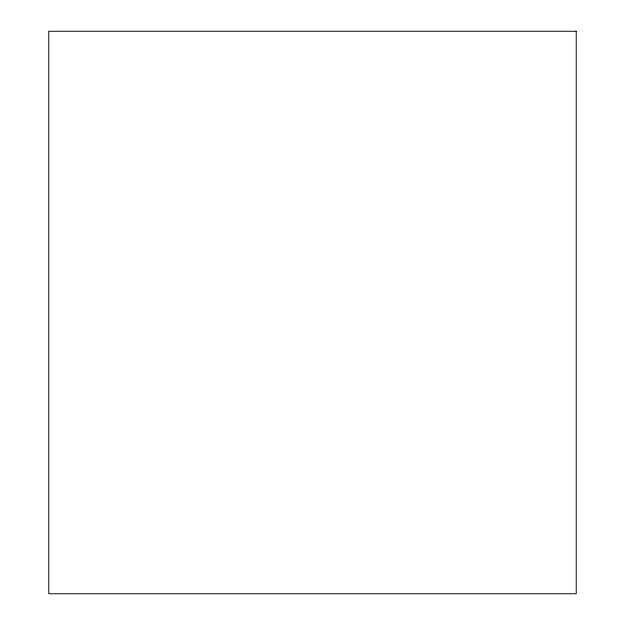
<?xml version="1.0" encoding="UTF-8"?>
<svg xmlns="http://www.w3.org/2000/svg" width="625" height="625" viewBox="0 0 625 625"><rect width="100%" height="100%" fill="white"/><g stroke="black" fill="none" stroke-linecap="round" stroke-linejoin="round"><path stroke-width="0.94" d="M576.234 31.25L48.766 31.25L48.766 593.75L576.234 593.75L576.234 31.25"/></g></svg>
